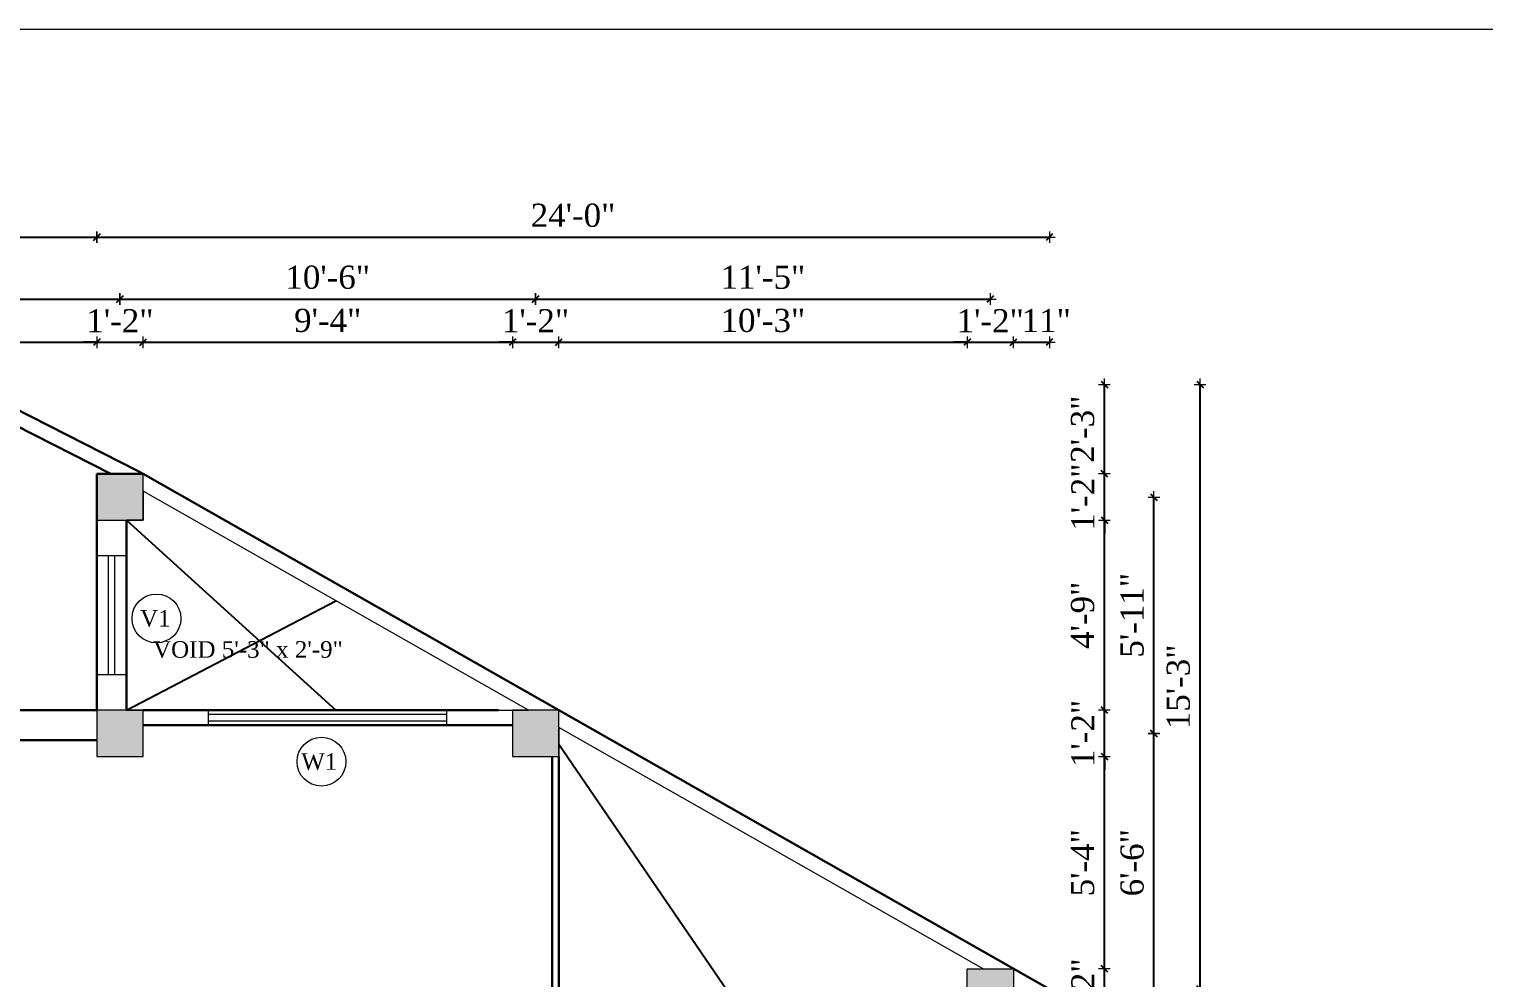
# Model space of a CAD drawing. Header units: inches. Extents: x 149946 to 166271, y -29520 to -26192.
# Drawn here: x 164722.5 to 165162, y -26479.1 to -26192.5 of the extents above; entities that cross this region are included whole.
import ezdxf

# ---------------------------------------------------------------- set-up
doc = ezdxf.new("R2010")
doc.units = ezdxf.units.IN
doc.header["$LTSCALE"] = 5
doc.header["$MEASUREMENT"] = 0
for name, color, linetype, lineweight in [('A-WALL', 7, 'Continuous', 9), ('Dimension', 7, 'Continuous', 18), ('Dw', 2, 'Continuous', 18), ('ele1', 21, 'Continuous', 20)]:
    doc.layers.add(name, color=color, linetype=linetype, lineweight=lineweight)
doc.layers.add('dim line', color=7, linetype='Continuous', lineweight=15, true_color=0xfab2b2)
doc.layers.add('TEXT', color=6, linetype='Continuous')
doc.layers.add('WALL', color=7, linetype='Continuous')
doc.styles.add('ordinary', font='times.ttf')
doc.dimstyles.new('Copy of 96', dxfattribs={"dimtxt": 7, "dimasz": 4, "dimexe": 0.5, "dimexo": 0.5, "dimgap": 3, "dimtad": 1, "dimdec": 1, "dimzin": 11, "dimdsep": 46, "dimlunit": 4, "dimtxsty": 'ordinary', "dimblk": 'OBLIQUE', "dimcen": 0.09, "dimse1": 1, "dimse2": 1, "dimclrt": 6, "dimazin": 0, "dimtfac": 1, "dimtdec": 1, "dimtix": 1, "dimtmove": 2, "dimatfit": 3, "dimldrblk": 'leader', "dimfxl": 0.5, "dimfxlon": 1, "dimtolj": 1, "dimtzin": 0, "dimarcsym": 0})

# ---------------------------------------------------------------- blocks, each defined once
blk = doc.blocks.new('oblique')
at = {"color": 0, "lineweight": -2}
blk.add_line((0.25, 0.25), (-0.25, -0.25), dxfattribs=at)
at = {"layer": 'dim line', "lineweight": 9}
for p, q in [((-0.4375, 0), (0.4375, 0)), ((0, 0.4375), (0, -0.4375))]:
    blk.add_line(p, q, dxfattribs=at)
blk = doc.blocks.new('*D1079')
at = {"layer": 'A-WALL', "color": 0, "lineweight": -2, "ltscale": 5}
for p, q in [((165047.38, -26476.33), (165047.38, -26472.33)), ((165047.38, -26490.33), (165047.38, -26476.33)), ((165047.38, -26490.33), (165047.38, -26494.33))]:
    blk.add_line(p, q, dxfattribs=at)
at = {"layer": 'Defpoints', "color": 0, "ltscale": 5}
for p in [(165019.89, -26476.33), (165047.38, -26476.33), (165019.89, -26490.33)]:
    blk.add_point(p, dxfattribs=at)
at = {"layer": 'A-WALL', "color": 0, "lineweight": -2, "ltscale": 5, "xscale": 4, "yscale": 4, "zscale": 4}
for p, rotation in [((165047.38, -26476.33), 270), ((165047.38, -26490.33), 90)]:
    blk.add_blockref('oblique', p, dxfattribs=dict(at, rotation=rotation))
at = {"layer": 'A-WALL', "color": 6, "ltscale": 5, "insert": (165040.88, -26483.33), "char_height": 7, "attachment_point": 5, "rotation": 90, "style": 'ordinary'}
blk.add_mtext('\\A1;1\'-2"', dxfattribs=at)
blk = doc.blocks.new('_OBLIQUE')
at = {"color": 0, "linetype": 'ByBlock'}
blk.add_line((-0.5, -0.5), (0.5, 0.5), dxfattribs=at)
blk = doc.blocks.new('leader')
at = {"layer": 'Dimension'}
for p, q in [((0, -4.33), (0, 4.33)), ((-4.42, 0), (4.42, 0))]:
    blk.add_line(p, q, dxfattribs=at)
blk = doc.blocks.new('*D1080')
at = {"layer": 'A-WALL', "color": 0, "lineweight": -2, "ltscale": 5}
blk.add_line((165047.38, -26476.33), (165047.38, -26412.23), dxfattribs=at)
at = {"layer": 'Defpoints', "color": 0, "ltscale": 5}
for p in [(164882.51, -26412.23), (165047.38, -26412.23), (165019.89, -26476.33)]:
    blk.add_point(p, dxfattribs=at)
at = {"layer": 'A-WALL', "color": 0, "lineweight": -2, "ltscale": 5, "xscale": 4, "yscale": 4, "zscale": 4}
for p, rotation in [((165047.38, -26412.23), 90), ((165047.38, -26476.33), 270)]:
    blk.add_blockref('oblique', p, dxfattribs=dict(at, rotation=rotation))
at = {"layer": 'A-WALL', "color": 6, "ltscale": 5, "insert": (165040.82, -26444.28), "char_height": 7, "attachment_point": 5, "rotation": 90, "style": 'ordinary'}
blk.add_mtext('\\A1;5\'-4"', dxfattribs=at)
blk = doc.blocks.new('*D1081')
at = {"layer": 'A-WALL', "color": 0, "lineweight": -2, "ltscale": 5}
for p, q in [((165047.38, -26398.23), (165047.38, -26394.23)), ((165047.38, -26412.23), (165047.38, -26398.23)), ((165047.38, -26412.23), (165047.38, -26416.23))]:
    blk.add_line(p, q, dxfattribs=at)
at = {"layer": 'Defpoints', "color": 0, "ltscale": 5}
for p in [(164882.51, -26398.23), (165047.38, -26398.23), (164882.51, -26412.23)]:
    blk.add_point(p, dxfattribs=at)
at = {"layer": 'A-WALL', "color": 0, "lineweight": -2, "ltscale": 5, "xscale": 4, "yscale": 4, "zscale": 4}
for p, rotation in [((165047.38, -26398.23), 270), ((165047.38, -26412.23), 90)]:
    blk.add_blockref('oblique', p, dxfattribs=dict(at, rotation=rotation))
at = {"layer": 'A-WALL', "color": 6, "ltscale": 5, "insert": (165040.88, -26405.23), "char_height": 7, "attachment_point": 5, "rotation": 90, "style": 'ordinary'}
blk.add_mtext('\\A1;1\'-2"', dxfattribs=at)
blk = doc.blocks.new('*D1082')
at = {"layer": 'A-WALL', "color": 0, "lineweight": -2, "ltscale": 5}
blk.add_line((165047.38, -26398.23), (165047.38, -26340.85), dxfattribs=at)
at = {"layer": 'Defpoints', "color": 0, "ltscale": 5}
for p in [(164756.94, -26340.85), (165047.38, -26340.85), (164882.51, -26398.23)]:
    blk.add_point(p, dxfattribs=at)
at = {"layer": 'A-WALL', "color": 0, "lineweight": -2, "ltscale": 5, "xscale": 4, "yscale": 4, "zscale": 4}
for p, rotation in [((165047.38, -26340.85), 90), ((165047.38, -26398.23), 270)]:
    blk.add_blockref('oblique', p, dxfattribs=dict(at, rotation=rotation))
at = {"layer": 'A-WALL', "color": 6, "ltscale": 5, "insert": (165040.81, -26369.54), "char_height": 7, "attachment_point": 5, "rotation": 90, "style": 'ordinary'}
blk.add_mtext('\\A1;4\'-9"', dxfattribs=at)
blk = doc.blocks.new('*D1083')
at = {"layer": 'A-WALL', "color": 0, "lineweight": -2, "ltscale": 5}
for p, q in [((165047.38, -26326.85), (165047.38, -26322.85)), ((165047.38, -26340.85), (165047.38, -26326.85)), ((165047.38, -26340.85), (165047.38, -26344.85))]:
    blk.add_line(p, q, dxfattribs=at)
at = {"layer": 'Defpoints', "color": 0, "ltscale": 5}
for p in [(164756.94, -26326.85), (165047.38, -26326.85), (164756.94, -26340.85)]:
    blk.add_point(p, dxfattribs=at)
at = {"layer": 'A-WALL', "color": 0, "lineweight": -2, "ltscale": 5, "xscale": 4, "yscale": 4, "zscale": 4}
for p, rotation in [((165047.38, -26326.85), 270), ((165047.38, -26340.85), 90)]:
    blk.add_blockref('oblique', p, dxfattribs=dict(at, rotation=rotation))
at = {"layer": 'A-WALL', "color": 6, "ltscale": 5, "insert": (165040.88, -26333.85), "char_height": 7, "attachment_point": 5, "rotation": 90, "style": 'ordinary'}
blk.add_mtext('\\A1;1\'-2"', dxfattribs=at)
blk = doc.blocks.new('*D1085')
at = {"layer": 'A-WALL', "color": 0, "lineweight": -2, "ltscale": 5}
blk.add_line((165062.34, -26483.33), (165062.34, -26405.23), dxfattribs=at)
at = {"layer": 'Defpoints', "color": 0, "ltscale": 5}
for p in [(164875.51, -26405.23), (165062.34, -26405.23), (165012.89, -26483.33)]:
    blk.add_point(p, dxfattribs=at)
at = {"layer": 'A-WALL', "color": 0, "lineweight": -2, "ltscale": 5, "xscale": 4, "yscale": 4, "zscale": 4}
for p, rotation in [((165062.34, -26405.23), 90), ((165062.34, -26483.33), 270)]:
    blk.add_blockref('oblique', p, dxfattribs=dict(at, rotation=rotation))
at = {"layer": 'A-WALL', "color": 6, "ltscale": 5, "insert": (165055.78, -26444.28), "char_height": 7, "attachment_point": 5, "rotation": 90, "style": 'ordinary'}
blk.add_mtext('\\A1;6\'-6"', dxfattribs=at)
blk = doc.blocks.new('*D1086')
at = {"layer": 'A-WALL', "color": 0, "lineweight": -2, "ltscale": 5}
blk.add_line((165062.34, -26405.23), (165062.34, -26333.85), dxfattribs=at)
at = {"layer": 'Defpoints', "color": 0, "ltscale": 5}
for p in [(164749.94, -26333.85), (165062.34, -26333.85), (164875.51, -26405.23)]:
    blk.add_point(p, dxfattribs=at)
at = {"layer": 'A-WALL', "color": 0, "lineweight": -2, "ltscale": 5, "xscale": 4, "yscale": 4, "zscale": 4}
for p, rotation in [((165062.34, -26333.85), 90), ((165062.34, -26405.23), 270)]:
    blk.add_blockref('oblique', p, dxfattribs=dict(at, rotation=rotation))
at = {"layer": 'A-WALL', "color": 6, "ltscale": 5, "insert": (165055.78, -26369.54), "char_height": 7, "attachment_point": 5, "rotation": 90, "style": 'ordinary'}
blk.add_mtext('\\A1;5\'-11"', dxfattribs=at)
blk = doc.blocks.new('*D1088')
at = {"layer": 'A-WALL', "color": 0, "lineweight": -2, "ltscale": 5}
blk.add_line((164636.05, -26287.08), (164742.94, -26287.08), dxfattribs=at)
at = {"layer": 'Defpoints', "color": 0, "ltscale": 5}
for p in [(164742.94, -26287.08), (164742.94, -26326.85), (164636.05, -26398.23)]:
    blk.add_point(p, dxfattribs=at)
at = {"layer": 'A-WALL', "color": 0, "lineweight": -2, "ltscale": 5, "xscale": 4, "yscale": 4, "zscale": 4, "rotation": 180}
blk.add_blockref('oblique', (164636.05, -26287.08), dxfattribs=at)
at = {"layer": 'A-WALL', "color": 0, "lineweight": -2, "ltscale": 5, "xscale": 4, "yscale": 4, "zscale": 4}
blk.add_blockref('oblique', (164742.94, -26287.08), dxfattribs=at)
at = {"layer": 'A-WALL', "color": 6, "ltscale": 5, "insert": (164689.5, -26280.52), "char_height": 7, "attachment_point": 5, "style": 'ordinary'}
blk.add_mtext('\\A1;8\'-11"', dxfattribs=at)
blk = doc.blocks.new('*D1089')
at = {"layer": 'A-WALL', "color": 0, "lineweight": -2, "ltscale": 5}
for p, q in [((164742.94, -26287.08), (164738.94, -26287.08)), ((164742.94, -26287.08), (164756.94, -26287.08)), ((164756.94, -26287.08), (164760.94, -26287.08))]:
    blk.add_line(p, q, dxfattribs=at)
at = {"layer": 'Defpoints', "color": 0, "ltscale": 5}
for p in [(164756.94, -26287.08), (164742.94, -26326.85), (164756.94, -26326.85)]:
    blk.add_point(p, dxfattribs=at)
at = {"layer": 'A-WALL', "color": 0, "lineweight": -2, "ltscale": 5, "xscale": 4, "yscale": 4, "zscale": 4}
blk.add_blockref('oblique', (164742.94, -26287.08), dxfattribs=at)
at = {"layer": 'A-WALL', "color": 0, "lineweight": -2, "ltscale": 5, "xscale": 4, "yscale": 4, "zscale": 4, "rotation": 180}
blk.add_blockref('oblique', (164756.94, -26287.08), dxfattribs=at)
at = {"layer": 'A-WALL', "color": 6, "ltscale": 5, "insert": (164749.94, -26280.58), "char_height": 7, "attachment_point": 5, "style": 'ordinary'}
blk.add_mtext('\\A1;1\'-2"', dxfattribs=at)
blk = doc.blocks.new('*D1090')
at = {"layer": 'A-WALL', "color": 0, "lineweight": -2, "ltscale": 5}
blk.add_line((164756.94, -26287.08), (164868.51, -26287.08), dxfattribs=at)
at = {"layer": 'Defpoints', "color": 0, "ltscale": 5}
for p in [(164868.51, -26287.08), (164756.94, -26326.85), (164868.51, -26398.23)]:
    blk.add_point(p, dxfattribs=at)
at = {"layer": 'A-WALL', "color": 0, "lineweight": -2, "ltscale": 5, "xscale": 4, "yscale": 4, "zscale": 4, "rotation": 180}
blk.add_blockref('oblique', (164756.94, -26287.08), dxfattribs=at)
at = {"layer": 'A-WALL', "color": 0, "lineweight": -2, "ltscale": 5, "xscale": 4, "yscale": 4, "zscale": 4}
blk.add_blockref('oblique', (164868.51, -26287.08), dxfattribs=at)
at = {"layer": 'A-WALL', "color": 6, "ltscale": 5, "insert": (164812.72, -26280.51), "char_height": 7, "attachment_point": 5, "style": 'ordinary'}
blk.add_mtext('\\A1;9\'-4"', dxfattribs=at)
blk = doc.blocks.new('*D1091')
at = {"layer": 'A-WALL', "color": 0, "lineweight": -2, "ltscale": 5}
for p, q in [((164868.51, -26287.08), (164864.51, -26287.08)), ((164868.51, -26287.08), (164882.51, -26287.08)), ((164882.51, -26287.08), (164886.51, -26287.08))]:
    blk.add_line(p, q, dxfattribs=at)
at = {"layer": 'Defpoints', "color": 0, "ltscale": 5}
for p in [(164882.51, -26287.08), (164868.51, -26398.23), (164882.51, -26398.23)]:
    blk.add_point(p, dxfattribs=at)
at = {"layer": 'A-WALL', "color": 0, "lineweight": -2, "ltscale": 5, "xscale": 4, "yscale": 4, "zscale": 4}
blk.add_blockref('oblique', (164868.51, -26287.08), dxfattribs=at)
at = {"layer": 'A-WALL', "color": 0, "lineweight": -2, "ltscale": 5, "xscale": 4, "yscale": 4, "zscale": 4, "rotation": 180}
blk.add_blockref('oblique', (164882.51, -26287.08), dxfattribs=at)
at = {"layer": 'A-WALL', "color": 6, "ltscale": 5, "insert": (164875.51, -26280.58), "char_height": 7, "attachment_point": 5, "style": 'ordinary'}
blk.add_mtext('\\A1;1\'-2"', dxfattribs=at)
blk = doc.blocks.new('*D1092')
at = {"layer": 'A-WALL', "color": 0, "lineweight": -2, "ltscale": 5}
blk.add_line((164882.51, -26287.08), (165005.89, -26287.08), dxfattribs=at)
at = {"layer": 'Defpoints', "color": 0, "ltscale": 5}
for p in [(165005.89, -26287.08), (164882.51, -26398.23), (165005.89, -26476.33)]:
    blk.add_point(p, dxfattribs=at)
at = {"layer": 'A-WALL', "color": 0, "lineweight": -2, "ltscale": 5, "xscale": 4, "yscale": 4, "zscale": 4, "rotation": 180}
blk.add_blockref('oblique', (164882.51, -26287.08), dxfattribs=at)
at = {"layer": 'A-WALL', "color": 0, "lineweight": -2, "ltscale": 5, "xscale": 4, "yscale": 4, "zscale": 4}
blk.add_blockref('oblique', (165005.89, -26287.08), dxfattribs=at)
at = {"layer": 'A-WALL', "color": 6, "ltscale": 5, "insert": (164944.2, -26280.52), "char_height": 7, "attachment_point": 5, "style": 'ordinary'}
blk.add_mtext('\\A1;10\'-3"', dxfattribs=at)
blk = doc.blocks.new('*D1093')
at = {"layer": 'A-WALL', "color": 0, "lineweight": -2, "ltscale": 5}
for p, q in [((165005.89, -26287.08), (165001.89, -26287.08)), ((165005.89, -26287.08), (165019.89, -26287.08)), ((165019.89, -26287.08), (165023.89, -26287.08))]:
    blk.add_line(p, q, dxfattribs=at)
at = {"layer": 'Defpoints', "color": 0, "ltscale": 5}
for p in [(165019.89, -26287.08), (165005.89, -26476.33), (165019.89, -26476.33)]:
    blk.add_point(p, dxfattribs=at)
at = {"layer": 'A-WALL', "color": 0, "lineweight": -2, "ltscale": 5, "xscale": 4, "yscale": 4, "zscale": 4}
blk.add_blockref('oblique', (165005.89, -26287.08), dxfattribs=at)
at = {"layer": 'A-WALL', "color": 0, "lineweight": -2, "ltscale": 5, "xscale": 4, "yscale": 4, "zscale": 4, "rotation": 180}
blk.add_blockref('oblique', (165019.89, -26287.08), dxfattribs=at)
at = {"layer": 'A-WALL', "color": 6, "ltscale": 5, "insert": (165012.89, -26280.58), "char_height": 7, "attachment_point": 5, "style": 'ordinary'}
blk.add_mtext('\\A1;1\'-2"', dxfattribs=at)
blk = doc.blocks.new('*D1094')
at = {"layer": 'A-WALL', "color": 0, "lineweight": -2, "ltscale": 5}
blk.add_line((165019.89, -26287.08), (165030.75, -26287.08), dxfattribs=at)
at = {"layer": 'Defpoints', "color": 0, "ltscale": 5}
for p in [(165030.75, -26287.08), (165019.89, -26476.33), (165030.75, -26482.51)]:
    blk.add_point(p, dxfattribs=at)
at = {"layer": 'A-WALL', "color": 0, "lineweight": -2, "ltscale": 5, "xscale": 4, "yscale": 4, "zscale": 4, "rotation": 180}
blk.add_blockref('oblique', (165019.89, -26287.08), dxfattribs=at)
at = {"layer": 'A-WALL', "color": 0, "lineweight": -2, "ltscale": 5, "xscale": 4, "yscale": 4, "zscale": 4}
blk.add_blockref('oblique', (165030.75, -26287.08), dxfattribs=at)
at = {"layer": 'A-WALL', "color": 6, "ltscale": 5, "insert": (165029.8, -26280.52), "char_height": 7, "attachment_point": 5, "style": 'ordinary'}
blk.add_mtext('\\A1;11"', dxfattribs=at)
blk = doc.blocks.new('*D1095')
at = {"layer": 'A-WALL', "color": 0, "lineweight": -2, "ltscale": 5}
blk.add_line((164629.05, -26274.04), (164749.94, -26274.04), dxfattribs=at)
at = {"layer": 'Defpoints', "color": 0, "ltscale": 5}
for p in [(164749.94, -26274.04), (164629.05, -26405.23), (164749.94, -26405.23)]:
    blk.add_point(p, dxfattribs=at)
at = {"layer": 'A-WALL', "color": 0, "lineweight": -2, "ltscale": 5, "xscale": 4, "yscale": 4, "zscale": 4, "rotation": 180}
blk.add_blockref('oblique', (164629.05, -26274.04), dxfattribs=at)
at = {"layer": 'A-WALL', "color": 0, "lineweight": -2, "ltscale": 5, "xscale": 4, "yscale": 4, "zscale": 4}
blk.add_blockref('oblique', (164749.94, -26274.04), dxfattribs=at)
at = {"layer": 'A-WALL', "color": 6, "ltscale": 5, "insert": (164689.5, -26267.48), "char_height": 7, "attachment_point": 5, "style": 'ordinary'}
blk.add_mtext('\\A1;10\'-1"', dxfattribs=at)
blk = doc.blocks.new('*D1096')
at = {"layer": 'A-WALL', "color": 0, "lineweight": -2, "ltscale": 5}
blk.add_line((164749.94, -26274.04), (164875.51, -26274.04), dxfattribs=at)
at = {"layer": 'Defpoints', "color": 0, "ltscale": 5}
for p in [(164875.51, -26274.04), (164749.94, -26405.23), (164875.51, -26405.23)]:
    blk.add_point(p, dxfattribs=at)
at = {"layer": 'A-WALL', "color": 0, "lineweight": -2, "ltscale": 5, "xscale": 4, "yscale": 4, "zscale": 4, "rotation": 180}
blk.add_blockref('oblique', (164749.94, -26274.04), dxfattribs=at)
at = {"layer": 'A-WALL', "color": 0, "lineweight": -2, "ltscale": 5, "xscale": 4, "yscale": 4, "zscale": 4}
blk.add_blockref('oblique', (164875.51, -26274.04), dxfattribs=at)
at = {"layer": 'A-WALL', "color": 6, "ltscale": 5, "insert": (164812.72, -26267.48), "char_height": 7, "attachment_point": 5, "style": 'ordinary'}
blk.add_mtext('\\A1;10\'-6"', dxfattribs=at)
blk = doc.blocks.new('*D1097')
at = {"layer": 'A-WALL', "color": 0, "lineweight": -2, "ltscale": 5}
blk.add_line((164875.51, -26274.04), (165012.89, -26274.04), dxfattribs=at)
at = {"layer": 'Defpoints', "color": 0, "ltscale": 5}
for p in [(165012.89, -26274.04), (164875.51, -26405.23), (165012.89, -26483.33)]:
    blk.add_point(p, dxfattribs=at)
at = {"layer": 'A-WALL', "color": 0, "lineweight": -2, "ltscale": 5, "xscale": 4, "yscale": 4, "zscale": 4, "rotation": 180}
blk.add_blockref('oblique', (164875.51, -26274.04), dxfattribs=at)
at = {"layer": 'A-WALL', "color": 0, "lineweight": -2, "ltscale": 5, "xscale": 4, "yscale": 4, "zscale": 4}
blk.add_blockref('oblique', (165012.89, -26274.04), dxfattribs=at)
at = {"layer": 'A-WALL', "color": 6, "ltscale": 5, "insert": (164944.2, -26267.48), "char_height": 7, "attachment_point": 5, "style": 'ordinary'}
blk.add_mtext('\\A1;11\'-5"', dxfattribs=at)
blk = doc.blocks.new('*D1098')
at = {"layer": 'A-WALL', "color": 0, "lineweight": -2, "ltscale": 5}
blk.add_line((164622.05, -26255.32), (164742.94, -26255.32), dxfattribs=at)
at = {"layer": 'Defpoints', "color": 0, "ltscale": 5}
for p in [(164742.94, -26255.32), (164742.94, -26326.85), (164622.05, -26398.23)]:
    blk.add_point(p, dxfattribs=at)
at = {"layer": 'A-WALL', "color": 0, "lineweight": -2, "ltscale": 5, "xscale": 4, "yscale": 4, "zscale": 4, "rotation": 180}
blk.add_blockref('oblique', (164622.05, -26255.32), dxfattribs=at)
at = {"layer": 'A-WALL', "color": 0, "lineweight": -2, "ltscale": 5, "xscale": 4, "yscale": 4, "zscale": 4}
blk.add_blockref('oblique', (164742.94, -26255.32), dxfattribs=at)
at = {"layer": 'A-WALL', "color": 6, "ltscale": 5, "insert": (164682.5, -26248.76), "char_height": 7, "attachment_point": 5, "style": 'ordinary'}
blk.add_mtext('\\A1;10\'-1"', dxfattribs=at)
blk = doc.blocks.new('*D1099')
at = {"layer": 'A-WALL', "color": 0, "lineweight": -2, "ltscale": 5}
blk.add_line((164742.94, -26255.32), (165030.75, -26255.32), dxfattribs=at)
at = {"layer": 'Defpoints', "color": 0, "ltscale": 5}
for p in [(165030.75, -26255.32), (164742.94, -26326.85), (165030.75, -26482.51)]:
    blk.add_point(p, dxfattribs=at)
at = {"layer": 'A-WALL', "color": 0, "lineweight": -2, "ltscale": 5, "xscale": 4, "yscale": 4, "zscale": 4, "rotation": 180}
blk.add_blockref('oblique', (164742.94, -26255.32), dxfattribs=at)
at = {"layer": 'A-WALL', "color": 0, "lineweight": -2, "ltscale": 5, "xscale": 4, "yscale": 4, "zscale": 4}
blk.add_blockref('oblique', (165030.75, -26255.32), dxfattribs=at)
at = {"layer": 'A-WALL', "color": 6, "ltscale": 5, "insert": (164886.85, -26248.76), "char_height": 7, "attachment_point": 5, "style": 'ordinary'}
blk.add_mtext('\\A1;24\'-0"', dxfattribs=at)
blk = doc.blocks.new('*D1101')
at = {"layer": 'A-WALL', "color": 0, "lineweight": -2, "ltscale": 5}
blk.add_line((165076.29, -26482.51), (165076.29, -26299.81), dxfattribs=at)
at = {"layer": 'Defpoints', "color": 0, "ltscale": 5}
for p in [(164703.94, -26299.81), (165076.29, -26299.81), (165030.75, -26482.51)]:
    blk.add_point(p, dxfattribs=at)
at = {"layer": 'A-WALL', "color": 0, "lineweight": -2, "ltscale": 5, "xscale": 4, "yscale": 4, "zscale": 4}
for p, rotation in [((165076.29, -26299.81), 90), ((165076.29, -26482.51), 270)]:
    blk.add_blockref('oblique', p, dxfattribs=dict(at, rotation=rotation))
at = {"layer": 'A-WALL', "color": 6, "ltscale": 5, "insert": (165069.73, -26391.16), "char_height": 7, "attachment_point": 5, "rotation": 90, "style": 'ordinary'}
blk.add_mtext('\\A1;15\'-3"', dxfattribs=at)
blk = doc.blocks.new('*D1120')
at = {"layer": 'A-WALL', "color": 0, "lineweight": -2, "ltscale": 5}
blk.add_line((165047.38, -26326.85), (165047.38, -26299.81), dxfattribs=at)
at = {"layer": 'Defpoints', "color": 0, "ltscale": 5}
for p in [(164703.94, -26299.81), (165047.38, -26299.81), (164756.94, -26326.85)]:
    blk.add_point(p, dxfattribs=at)
at = {"layer": 'A-WALL', "color": 0, "lineweight": -2, "ltscale": 5, "xscale": 4, "yscale": 4, "zscale": 4}
for p, rotation in [((165047.38, -26299.81), 90), ((165047.38, -26326.85), 270)]:
    blk.add_blockref('oblique', p, dxfattribs=dict(at, rotation=rotation))
at = {"layer": 'A-WALL', "color": 6, "ltscale": 5, "insert": (165040.82, -26313.33), "char_height": 7, "attachment_point": 5, "rotation": 90, "style": 'ordinary'}
blk.add_mtext('\\A1;2\'-3"', dxfattribs=at)
blk = doc.blocks.new('*D1121')
at = {"layer": 'A-WALL', "color": 0, "lineweight": -2, "ltscale": 5}
blk.add_line((164594.65, -26404.41), (164596.41, -26330.21), dxfattribs=at)
at = {"layer": 'Defpoints', "color": 0, "ltscale": 5}
for p in [(164596.41, -26330.21), (164749.94, -26333.85), (164629.05, -26405.23)]:
    blk.add_point(p, dxfattribs=at)
at = {"layer": 'A-WALL', "color": 0, "lineweight": -2, "ltscale": 5, "xscale": 4, "yscale": 4, "zscale": 4}
for p, rotation in [((164596.41, -26330.21), 88.64238169339859), ((164594.65, -26404.41), 268.6423816933986)]:
    blk.add_blockref('oblique', p, dxfattribs=dict(at, rotation=rotation))
at = {"layer": 'A-WALL', "color": 6, "ltscale": 5, "insert": (164588.97, -26367.16), "char_height": 7, "attachment_point": 5, "rotation": 88.6424, "style": 'ordinary'}
blk.add_mtext('\\A1;6\'-2"', dxfattribs=at)

msp = doc.modelspace()

# ---------------------------------------------------------------- hatches: boundary and pattern name
at = {"layer": 'WALL', "linetype": 'ByBlock', "ltscale": 5, "true_color": 0xf8991e}
h = msp.add_hatch(color=30, dxfattribs=at)
h.dxf.hatch_style = 1
h.paths.add_polyline_path([(164742.94, -26340.85), (164756.94, -26340.85), (164756.94, -26326.85), (164742.94, -26326.85)])
h = msp.add_hatch(color=30, dxfattribs=at)
h.dxf.hatch_style = 1
h.paths.add_polyline_path([(164742.94, -26412.23), (164756.94, -26412.23), (164756.94, -26398.23), (164742.94, -26398.23)])
h = msp.add_hatch(color=30, dxfattribs=at)
h.dxf.hatch_style = 1
h.paths.add_polyline_path([(164882.51, -26412.23), (164882.51, -26398.23), (164868.51, -26398.23), (164868.51, -26412.23)])
h = msp.add_hatch(color=30, dxfattribs=at)
h.dxf.hatch_style = 1
h.paths.add_polyline_path([(165005.89, -26476.33), (165005.89, -26490.33), (165019.89, -26490.33), (165019.89, -26476.33)])

# ---------------------------------------------------------------- linework, layer by layer
at = {"layer": 'A-WALL', "lineweight": 30}
for p, q in [((164703.94, -26299.81, -72.71), (164755.47, -26326.01, -72.71)), ((164708.44, -26307.14, -72.71), (164747.19, -26326.85, -72.71)), ((164742.94, -26326.85, -72.71), (164742.94, -26398.23, -72.71)), ((164756.94, -26326.85, -72.71), (164742.94, -26326.85, -72.71)), ((164755.47, -26326.01, -72.71), (164756.94, -26326.85, -72.71)), ((164756.94, -26326.85, -72.71), (164882.51, -26398.23, -72.71)), ((164751.94, -26340.85, -72.71), (164751.94, -26398.23, -72.71)), ((164672.05, -26398.23, -72.71), (164742.94, -26398.23, -72.71)), ((164756.94, -26398.23, -72.71), (164864.3, -26398.23, -72.71)), ((164882.51, -26398.23, -72.71), (165030.75, -26482.51, -72.71)), ((164868.51, -26402.73, -72.71), (164756.94, -26402.73, -72.71)), ((164742.94, -26407.23, -72.71), (164672.05, -26407.23, -72.71)), ((164880.51, -26412.23, -72.71), (164880.51, -26539.01, -72.71)), ((164882.51, -26412.23, -72.71), (164882.51, -26539.01, -72.71))]:
    msp.add_line(p, q, dxfattribs=at)
at = {"layer": 'A-WALL', "ltscale": 5}
for p, q in [((164751.94, -26351.54, -72.71), (164742.94, -26351.54, -72.71)), ((164751.94, -26387.54, -72.71), (164742.94, -26387.54, -72.71)), ((164776.72, -26402.73, -72.71), (164776.72, -26398.23, -72.71)), ((164848.72, -26402.73, -72.71), (164848.72, -26398.23, -72.71))]:
    msp.add_line(p, q, dxfattribs=at)
at = {"layer": 'A-WALL', "ltscale": 5, "elevation": -72.71}
for points in [[(164742.94, -26340.85), (164756.94, -26340.85), (164756.94, -26326.85), (164742.94, -26326.85)], [(164756.94, -26332.02), (164756.94, -26340.85), (164751.94, -26340.85), (164751.94, -26362.23), (164751.94, -26398.23), (164756.94, -26398.23), (164873.4, -26398.23)], [(164742.94, -26412.23), (164756.94, -26412.23), (164756.94, -26398.23), (164742.94, -26398.23)], [(164868.51, -26412.23), (164882.51, -26412.23), (164882.51, -26398.23), (164868.51, -26398.23)], [(165005.89, -26476.33), (165019.89, -26476.33), (165019.89, -26490.33), (165005.89, -26490.33)]]:
    msp.add_lwpolyline(points, close=True, dxfattribs=at)
msp.add_lwpolyline([(164882.51, -26543.51), (164882.51, -26543.51), (164971.52, -26543.51), (164971.52, -26538.51), (164985.52, -26538.51), (164985.52, -26544.22), (165020.34, -26490.33), (165005.89, -26490.33), (165005.89, -26476.33), (165010.79, -26476.33), (164882.51, -26403.41), (164882.51, -26412.23)], dxfattribs=at)
at = {"layer": 'A-WALL', "ltscale": 5}
for centre in [(164760.98, -26370.5, -72.71), (164810.82, -26413.77, -72.71)]:
    msp.add_circle(centre, 7.38, dxfattribs=at)
at = {"layer": 'Dw', "color": 3}
for p, q in [((164746.44, -26387.54, -72.71), (164746.44, -26351.54, -72.71)), ((164748.44, -26387.54, -72.71), (164748.44, -26351.54, -72.71)), ((164848.72, -26399.48, -72.71), (164776.72, -26399.48, -72.71)), ((164848.72, -26401.48, -72.71), (164776.72, -26401.48, -72.71))]:
    msp.add_line(p, q, dxfattribs=at)
at = {"layer": 'ele1', "elevation": -72.71}
msp.add_lwpolyline([(163186.16, -26192.48), (166271.13, -26192.48), (166271.13, -28347.82), (163186.16, -28347.82)], close=True, dxfattribs=at)
msp.add_lwpolyline([(163186.16, -26192.48), (166271.13, -26192.48), (166271.13, -28347.82), (163186.16, -28347.82)], close=True, dxfattribs=at)
at = {"layer": 'WALL', "color": 30, "linetype": 'ByBlock', "ltscale": 5, "true_color": 0xf8991e}
for p, q in [((164751.94, -26340.85, -72.71), (164815.17, -26398.23, -72.71)), ((164751.94, -26398.23, -72.71), (164815.17, -26365.13, -72.71)), ((164971.52, -26538.51, -72.71), (164882.51, -26408.58, -72.71))]:
    msp.add_line(p, q, dxfattribs=at)

# ---------------------------------------------------------------- texts
at = {"layer": 'TEXT', "style": 'ordinary'}
for s, p in [('V1', (164756.02, -26372.94, -72.71)), ('VOID 5\'-3" x 2\'-9"', (164759.94, -26382.36, -72.71)), ('W1', (164804.7, -26416.22, -72.71))]:
    msp.add_text(s, height=5, dxfattribs=at).set_placement(p)

# ---------------------------------------------------------------- dimensions: what is measured, and where the dimension line sits
at = {"layer": 'A-WALL', "ltscale": 5}
for base, p1, p2, picture, middle in [((164742.94, -26255.32, -72.71), (164622.05, -26398.23, -72.71), (164742.94, -26326.85, -72.71), '*D1098', (164682.5, -26248.76, -72.71)), ((165030.75, -26255.32, -72.71), (164742.94, -26326.85, -72.71), (165030.75, -26482.51, -72.71), '*D1099', (164886.85, -26248.76, -72.71)), ((164749.94, -26274.04, -72.71), (164629.05, -26405.23, -72.71), (164749.94, -26405.23, -72.71), '*D1095', (164689.5, -26267.48, -72.71)), ((164875.51, -26274.04, -72.71), (164749.94, -26405.23, -72.71), (164875.51, -26405.23, -72.71), '*D1096', (164812.72, -26267.48, -72.71)), ((165012.89, -26274.04, -72.71), (164875.51, -26405.23, -72.71), (165012.89, -26483.33, -72.71), '*D1097', (164944.2, -26267.48, -72.71)), ((164742.94, -26287.08, -72.71), (164636.05, -26398.23, -72.71), (164742.94, -26326.85, -72.71), '*D1088', (164689.5, -26280.52, -72.71)), ((164756.94, -26287.08, -72.71), (164742.94, -26326.85, -72.71), (164756.94, -26326.85, -72.71), '*D1089', (164749.94, -26280.58, -72.71)), ((164868.51, -26287.08, -72.71), (164756.94, -26326.85, -72.71), (164868.51, -26398.23, -72.71), '*D1090', (164812.72, -26280.51, -72.71)), ((164882.51, -26287.08, -72.71), (164868.51, -26398.23, -72.71), (164882.51, -26398.23, -72.71), '*D1091', (164875.51, -26280.58, -72.71)), ((165005.89, -26287.08, -72.71), (164882.51, -26398.23, -72.71), (165005.89, -26476.33, -72.71), '*D1092', (164944.2, -26280.52, -72.71)), ((165019.89, -26287.08, -72.71), (165005.89, -26476.33, -72.71), (165019.89, -26476.33, -72.71), '*D1093', (165012.89, -26280.58, -72.71))]:
    dim = msp.add_linear_dim(base=base, p1=p1, p2=p2, dimstyle='Copy of 96', override={"dimdec": 0, "dimblk": 'oblique', "dimtdec": 0, "dimarcsym": 1}, dxfattribs=at)
    dim.commit()
    dim.dimension.update_dxf_attribs({"geometry": picture, "text_midpoint": middle})
dim = msp.add_linear_dim(base=(165030.75, -26287.08, -72.71), p1=(165019.89, -26476.33, -72.71), p2=(165030.75, -26482.51, -72.71), dimstyle='Copy of 96', override={"dimdec": 0, "dimblk": 'oblique', "dimtdec": 0, "dimarcsym": 1}, dxfattribs=at)
dim.commit()
dim.dimension.update_dxf_attribs({"geometry": '*D1094', "text_midpoint": (165029.8, -26280.52, -72.71), "dimtype": 160})
for base, p1, p2, angle, picture, middle in [((165076.29, -26299.81, -72.71), (165030.75, -26482.51, -72.71), (164703.94, -26299.81, -72.71), 90, '*D1101', (165069.73, -26391.16, -72.71)), ((165047.38, -26299.81, -72.71), (164756.94, -26326.85, -72.71), (164703.94, -26299.81, -72.71), 90, '*D1120', (165040.82, -26313.33, -72.71)), ((165047.38, -26326.85, -72.71), (164756.94, -26340.85, -72.71), (164756.94, -26326.85, -72.71), 90, '*D1083', (165040.88, -26333.85, -72.71)), ((164596.41, -26330.21, -72.71), (164629.05, -26405.23, -72.71), (164749.94, -26333.85, -72.71), 268.6424, '*D1121', (164588.97, -26367.16, -72.71)), ((165062.34, -26333.85, -72.71), (164875.51, -26405.23, -72.71), (164749.94, -26333.85, -72.71), 90, '*D1086', (165055.78, -26369.54, -72.71)), ((165047.38, -26340.85, -72.71), (164882.51, -26398.23, -72.71), (164756.94, -26340.85, -72.71), 90, '*D1082', (165040.81, -26369.54, -72.71)), ((165047.38, -26398.23, -72.71), (164882.51, -26412.23, -72.71), (164882.51, -26398.23, -72.71), 90, '*D1081', (165040.88, -26405.23, -72.71)), ((165062.34, -26405.23, -72.71), (165012.89, -26483.33, -72.71), (164875.51, -26405.23, -72.71), 90, '*D1085', (165055.78, -26444.28, -72.71)), ((165047.38, -26412.23, -72.71), (165019.89, -26476.33, -72.71), (164882.51, -26412.23, -72.71), 90, '*D1080', (165040.82, -26444.28, -72.71)), ((165047.38, -26476.33, -72.71), (165019.89, -26490.33, -72.71), (165019.89, -26476.33, -72.71), 90, '*D1079', (165040.88, -26483.33, -72.71))]:
    dim = msp.add_linear_dim(base=base, p1=p1, p2=p2, angle=angle, dimstyle='Copy of 96', override={"dimdec": 0, "dimblk": 'oblique', "dimtdec": 0, "dimarcsym": 1}, dxfattribs=at)
    dim.commit()
    dim.dimension.update_dxf_attribs({"geometry": picture, "text_midpoint": middle})

doc.saveas('drawing.dxf')
